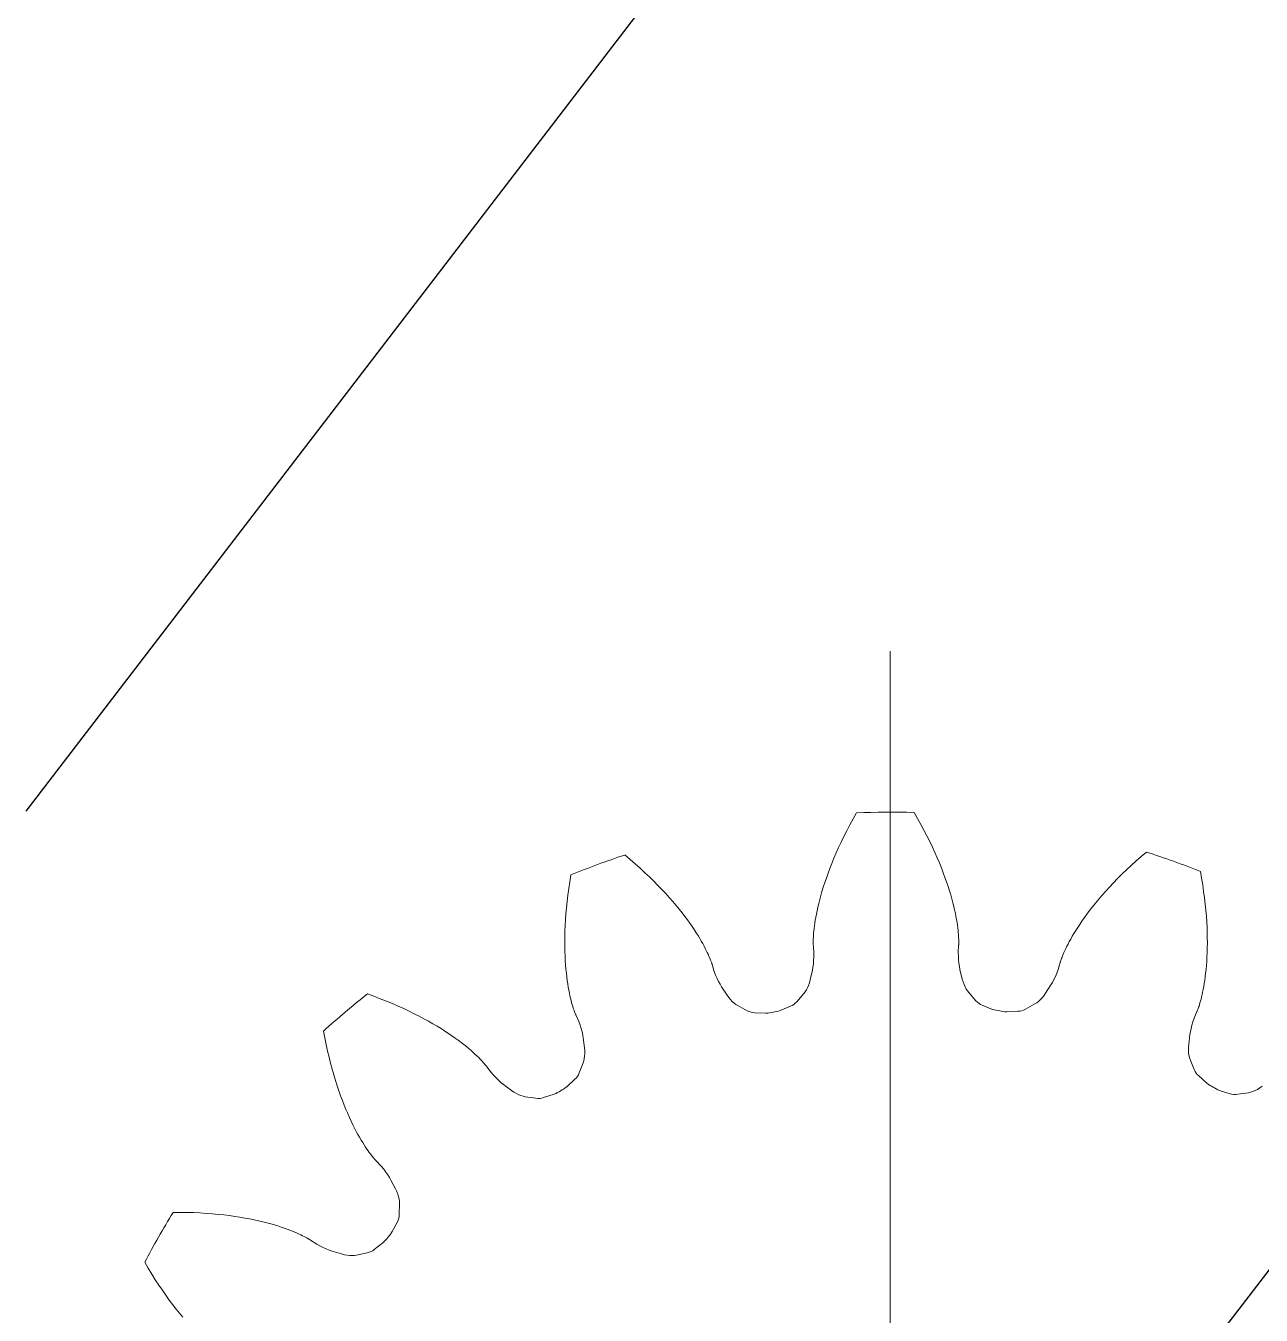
# Model space of a CAD drawing. Header units: millimetres. Extents: x 278858 to 279223, y 218711 to 219074.
# Drawn here: x 278919.01 to 278933.68, y 218978.85 to 218994.17 of the extents above; entities that cross this region are included whole.
import ezdxf

# ---------------------------------------------------------------- set-up
doc = ezdxf.new("R2010")
doc.units = ezdxf.units.MM
doc.header["$LTSCALE"] = 2
doc.layers.add('AM_4', color=3, linetype='Continuous', lineweight=25)
doc.layers.add('AM_9', color=251, linetype='Continuous', lineweight=15)

msp = doc.modelspace()

# ---------------------------------------------------------------- linework, layer by layer
at = {"layer": 'AM_4'}
for p, q in [((278934.835, 219005.483), (278919.007, 218984.841)), ((278943.986, 218992.712), (278928.158, 218972.07))]:
    msp.add_line(p, q, dxfattribs=at)
at = {"layer": 'AM_9'}
for p, q in [((278929.271, 218974.828), (278929.271, 218986.739)), ((278928.874, 218984.82), (278928.833, 218984.748)), ((278929.597, 218984.753), (278929.556, 218984.824)), ((278928.795, 218984.678), (278928.758, 218984.608)), ((278928.833, 218984.748), (278928.795, 218984.678)), ((278929.637, 218984.682), (278929.597, 218984.753)), ((278929.674, 218984.613), (278929.637, 218984.682)), ((278928.724, 218984.54), (278928.691, 218984.473)), ((278928.758, 218984.608), (278928.724, 218984.54)), ((278929.709, 218984.545), (278929.674, 218984.613)), ((278929.743, 218984.479), (278929.709, 218984.545)), ((278929.774, 218984.413), (278929.743, 218984.479)), ((278928.632, 218984.343), (278928.605, 218984.28)), ((278928.66, 218984.407), (278928.632, 218984.343)), ((278928.691, 218984.473), (278928.66, 218984.407)), ((278929.803, 218984.35), (278929.774, 218984.413)), ((278929.831, 218984.287), (278929.803, 218984.35)), ((278932.316, 218984.354), (278932.253, 218984.3)), ((278926.183, 218984.266), (278926.12, 218984.319)), ((278926.244, 218984.213), (278926.183, 218984.266)), ((278926.303, 218984.161), (278926.244, 218984.213)), ((278928.58, 218984.219), (278928.556, 218984.16)), ((278928.605, 218984.28), (278928.58, 218984.219)), ((278929.857, 218984.227), (278929.831, 218984.287)), ((278929.881, 218984.167), (278929.857, 218984.227)), ((278932.134, 218984.194), (278932.078, 218984.141)), ((278932.192, 218984.247), (278932.134, 218984.194)), ((278932.253, 218984.3), (278932.192, 218984.247)), ((278925.481, 218984.082), (278925.467, 218984)), ((278926.36, 218984.109), (278926.303, 218984.161)), ((278926.414, 218984.058), (278926.36, 218984.109)), ((278926.465, 218984.007), (278926.414, 218984.058)), ((278928.515, 218984.045), (278928.496, 218983.991)), ((278928.535, 218984.102), (278928.515, 218984.045)), ((278928.556, 218984.16), (278928.535, 218984.102)), ((278929.903, 218984.109), (278929.881, 218984.167)), ((278929.924, 218984.053), (278929.903, 218984.109)), ((278929.943, 218983.999), (278929.924, 218984.053)), ((278931.973, 218984.038), (278931.924, 218983.988)), ((278932.025, 218984.09), (278931.973, 218984.038)), ((278932.078, 218984.141), (278932.025, 218984.09)), ((278932.972, 218984.043), (278932.957, 218984.124)), ((278932.985, 218983.963), (278932.972, 218984.043)), ((278925.455, 218983.921), (278925.444, 218983.843)), ((278925.467, 218984), (278925.455, 218983.921)), ((278926.515, 218983.958), (278926.465, 218984.007)), ((278926.562, 218983.908), (278926.515, 218983.958)), ((278926.607, 218983.86), (278926.562, 218983.908)), ((278928.463, 218983.887), (278928.449, 218983.837)), ((278928.479, 218983.938), (278928.463, 218983.887)), ((278928.496, 218983.991), (278928.479, 218983.938)), ((278929.961, 218983.946), (278929.943, 218983.999)), ((278929.977, 218983.895), (278929.961, 218983.946)), ((278929.992, 218983.846), (278929.977, 218983.895)), ((278931.833, 218983.889), (278931.791, 218983.841)), ((278931.878, 218983.938), (278931.833, 218983.889)), ((278931.924, 218983.988), (278931.878, 218983.938)), ((278932.996, 218983.885), (278932.985, 218983.963)), ((278933.006, 218983.809), (278932.996, 218983.885)), ((278925.435, 218983.767), (278925.427, 218983.693)), ((278925.444, 218983.843), (278925.435, 218983.767)), ((278926.65, 218983.813), (278926.607, 218983.86)), ((278926.691, 218983.766), (278926.65, 218983.813)), ((278926.73, 218983.72), (278926.691, 218983.766)), ((278926.766, 218983.676), (278926.73, 218983.72)), ((278928.425, 218983.744), (278928.414, 218983.7)), ((278928.436, 218983.789), (278928.425, 218983.744)), ((278928.449, 218983.837), (278928.436, 218983.789)), ((278930.005, 218983.798), (278929.992, 218983.846)), ((278930.017, 218983.752), (278930.005, 218983.798)), ((278930.028, 218983.709), (278930.017, 218983.752)), ((278931.713, 218983.748), (278931.676, 218983.703)), ((278931.751, 218983.794), (278931.713, 218983.748)), ((278931.791, 218983.841), (278931.751, 218983.794)), ((278933.015, 218983.735), (278933.006, 218983.809)), ((278933.022, 218983.663), (278933.015, 218983.735)), ((278925.421, 218983.621), (278925.416, 218983.551)), ((278925.427, 218983.693), (278925.421, 218983.621)), ((278926.801, 218983.632), (278926.766, 218983.676)), ((278926.833, 218983.59), (278926.801, 218983.632)), ((278926.864, 218983.548), (278926.833, 218983.59)), ((278928.39, 218983.579), (278928.383, 218983.543)), ((278928.397, 218983.617), (278928.39, 218983.579)), ((278928.405, 218983.657), (278928.397, 218983.617)), ((278928.414, 218983.7), (278928.405, 218983.657)), ((278930.038, 218983.667), (278930.028, 218983.709)), ((278930.047, 218983.626), (278930.038, 218983.667)), ((278930.054, 218983.588), (278930.047, 218983.626)), ((278930.061, 218983.552), (278930.054, 218983.588)), ((278931.58, 218983.575), (278931.551, 218983.534)), ((278931.61, 218983.616), (278931.58, 218983.575)), ((278931.642, 218983.659), (278931.61, 218983.616)), ((278931.676, 218983.703), (278931.642, 218983.659)), ((278933.028, 218983.593), (278933.022, 218983.663)), ((278933.032, 218983.525), (278933.028, 218983.593)), ((278925.41, 218983.417), (278925.408, 218983.353)), ((278925.412, 218983.483), (278925.41, 218983.417)), ((278925.416, 218983.551), (278925.412, 218983.483)), ((278926.893, 218983.508), (278926.864, 218983.548)), ((278926.92, 218983.469), (278926.893, 218983.508)), ((278926.945, 218983.432), (278926.92, 218983.469)), ((278926.969, 218983.396), (278926.945, 218983.432)), ((278928.367, 218983.417), (278928.364, 218983.391)), ((278928.37, 218983.445), (278928.367, 218983.417)), ((278928.373, 218983.476), (278928.37, 218983.445)), ((278928.378, 218983.508), (278928.373, 218983.476)), ((278928.383, 218983.543), (278928.378, 218983.508)), ((278930.067, 218983.518), (278930.061, 218983.552)), ((278930.071, 218983.485), (278930.067, 218983.518)), ((278930.076, 218983.455), (278930.071, 218983.485)), ((278930.079, 218983.427), (278930.076, 218983.455)), ((278930.082, 218983.4), (278930.079, 218983.427)), ((278931.477, 218983.421), (278931.455, 218983.386)), ((278931.5, 218983.458), (278931.477, 218983.421)), ((278931.525, 218983.495), (278931.5, 218983.458)), ((278931.551, 218983.534), (278931.525, 218983.495)), ((278933.036, 218983.459), (278933.032, 218983.525)), ((278933.038, 218983.395), (278933.036, 218983.459)), ((278925.408, 218983.353), (278925.407, 218983.291)), ((278925.407, 218983.291), (278925.408, 218983.231)), ((278926.991, 218983.361), (278926.969, 218983.396)), ((278927.011, 218983.328), (278926.991, 218983.361)), ((278927.03, 218983.296), (278927.011, 218983.328)), ((278927.047, 218983.266), (278927.03, 218983.296)), ((278927.062, 218983.237), (278927.047, 218983.266)), ((278928.36, 218983.306), (278928.359, 218983.29)), ((278928.359, 218983.29), (278928.36, 218983.276)), ((278928.361, 218983.344), (278928.36, 218983.324)), ((278928.36, 218983.324), (278928.36, 218983.306)), ((278928.36, 218983.276), (278928.36, 218983.264)), ((278928.36, 218983.264), (278928.36, 218983.255)), ((278928.36, 218983.255), (278928.36, 218983.247)), ((278928.362, 218983.366), (278928.361, 218983.344)), ((278928.364, 218983.391), (278928.362, 218983.366)), ((278930.084, 218983.376), (278930.082, 218983.4)), ((278930.085, 218983.354), (278930.084, 218983.376)), ((278930.086, 218983.334), (278930.085, 218983.354)), ((278930.087, 218983.316), (278930.086, 218983.334)), ((278930.088, 218983.3), (278930.087, 218983.316)), ((278930.087, 218983.264), (278930.088, 218983.274)), ((278930.087, 218983.257), (278930.087, 218983.264)), ((278930.087, 218983.251), (278930.087, 218983.257)), ((278930.088, 218983.286), (278930.088, 218983.3)), ((278930.088, 218983.274), (278930.088, 218983.286)), ((278931.385, 218983.261), (278931.371, 218983.234)), ((278931.4, 218983.29), (278931.385, 218983.261)), ((278931.417, 218983.321), (278931.4, 218983.29)), ((278931.436, 218983.353), (278931.417, 218983.321)), ((278931.455, 218983.386), (278931.436, 218983.353)), ((278933.039, 218983.334), (278933.038, 218983.395)), ((278933.04, 218983.274), (278933.039, 218983.334)), ((278933.039, 218983.216), (278933.04, 218983.274)), ((278925.408, 218983.231), (278925.409, 218983.173)), ((278925.409, 218983.173), (278925.411, 218983.117)), ((278925.411, 218983.117), (278925.414, 218983.064)), ((278927.077, 218983.21), (278927.062, 218983.237)), ((278927.089, 218983.184), (278927.077, 218983.21)), ((278927.101, 218983.161), (278927.089, 218983.184)), ((278927.111, 218983.139), (278927.101, 218983.161)), ((278927.12, 218983.118), (278927.111, 218983.139)), ((278927.128, 218983.1), (278927.12, 218983.118)), ((278927.135, 218983.083), (278927.128, 218983.1)), ((278928.36, 218983.247), (278928.361, 218983.241)), ((278928.361, 218983.241), (278928.361, 218983.238)), ((278928.361, 218983.238), (278928.366, 218983.15)), ((278928.366, 218983.105), (278928.364, 218983.062)), ((278928.366, 218983.15), (278928.366, 218983.105)), ((278930.082, 218983.16), (278930.086, 218983.248)), ((278930.083, 218983.115), (278930.082, 218983.16)), ((278930.085, 218983.072), (278930.083, 218983.115)), ((278930.086, 218983.248), (278930.087, 218983.251)), ((278931.314, 218983.106), (278931.309, 218983.092)), ((278931.321, 218983.123), (278931.314, 218983.106)), ((278931.329, 218983.142), (278931.321, 218983.123)), ((278931.337, 218983.162), (278931.329, 218983.142)), ((278931.347, 218983.185), (278931.337, 218983.162)), ((278931.359, 218983.208), (278931.347, 218983.185)), ((278931.371, 218983.234), (278931.359, 218983.208)), ((278933.032, 218983.055), (278933.035, 218983.107)), ((278933.035, 218983.107), (278933.038, 218983.16)), ((278933.038, 218983.16), (278933.039, 218983.216)), ((278925.414, 218983.064), (278925.418, 218983.013)), ((278925.418, 218983.013), (278925.422, 218982.963)), ((278925.422, 218982.963), (278925.427, 218982.916)), ((278927.141, 218983.068), (278927.135, 218983.083)), ((278927.146, 218983.055), (278927.141, 218983.068)), ((278927.15, 218983.044), (278927.146, 218983.055)), ((278927.153, 218983.035), (278927.15, 218983.044)), ((278927.155, 218983.027), (278927.153, 218983.035)), ((278927.157, 218983.022), (278927.155, 218983.027)), ((278927.158, 218983.019), (278927.157, 218983.022)), ((278927.184, 218982.935), (278927.158, 218983.019)), ((278928.349, 218982.95), (278928.323, 218982.835)), ((278928.356, 218982.985), (278928.349, 218982.95)), ((278928.361, 218983.022), (278928.356, 218982.985)), ((278928.364, 218983.062), (278928.361, 218983.022)), ((278930.089, 218983.032), (278930.085, 218983.072)), ((278930.095, 218982.995), (278930.089, 218983.032)), ((278930.102, 218982.96), (278930.095, 218982.995)), ((278930.129, 218982.845), (278930.102, 218982.96)), ((278931.267, 218982.958), (278931.251, 218982.915)), ((278931.292, 218983.042), (278931.267, 218982.958)), ((278931.293, 218983.045), (278931.292, 218983.042)), ((278931.295, 218983.051), (278931.293, 218983.045)), ((278931.297, 218983.058), (278931.295, 218983.051)), ((278931.3, 218983.067), (278931.297, 218983.058)), ((278931.304, 218983.078), (278931.3, 218983.067)), ((278931.309, 218983.092), (278931.304, 218983.078)), ((278933.02, 218982.914), (278933.024, 218982.959)), ((278933.024, 218982.959), (278933.029, 218983.006)), ((278933.029, 218983.006), (278933.032, 218983.055)), ((278925.427, 218982.916), (278925.432, 218982.871)), ((278925.432, 218982.871), (278925.437, 218982.829)), ((278925.437, 218982.829), (278925.444, 218982.788)), ((278927.2, 218982.893), (278927.184, 218982.935)), ((278927.217, 218982.853), (278927.2, 218982.893)), ((278927.234, 218982.817), (278927.217, 218982.853)), ((278927.252, 218982.784), (278927.234, 218982.817)), ((278928.314, 218982.801), (278928.303, 218982.77)), ((278928.323, 218982.835), (278928.314, 218982.801)), ((278930.139, 218982.811), (278930.129, 218982.845)), ((278930.15, 218982.78), (278930.139, 218982.811)), ((278931.201, 218982.806), (278931.183, 218982.776)), ((278931.218, 218982.839), (278931.201, 218982.806)), ((278931.235, 218982.876), (278931.218, 218982.839)), ((278931.251, 218982.915), (278931.235, 218982.876)), ((278932.997, 218982.756), (278933.003, 218982.792)), ((278933.003, 218982.792), (278933.009, 218982.831)), ((278933.009, 218982.831), (278933.015, 218982.871)), ((278933.015, 218982.871), (278933.02, 218982.914)), ((278923.142, 218982.641), (278923.064, 218982.669)), ((278923.217, 218982.612), (278923.142, 218982.641)), ((278925.444, 218982.788), (278925.45, 218982.75)), ((278925.45, 218982.75), (278925.456, 218982.713)), ((278925.456, 218982.713), (278925.463, 218982.679)), ((278925.463, 218982.679), (278925.47, 218982.647)), ((278925.47, 218982.647), (278925.477, 218982.617)), ((278927.27, 218982.754), (278927.252, 218982.784)), ((278927.336, 218982.655), (278927.27, 218982.754)), ((278927.356, 218982.626), (278927.336, 218982.655)), ((278928.248, 218982.673), (278928.163, 218982.576)), ((278928.263, 218982.693), (278928.248, 218982.673)), ((278928.278, 218982.716), (278928.263, 218982.693)), ((278928.291, 218982.741), (278928.278, 218982.716)), ((278928.303, 218982.77), (278928.291, 218982.741)), ((278930.162, 218982.752), (278930.15, 218982.78)), ((278930.176, 218982.726), (278930.162, 218982.752)), ((278930.19, 218982.704), (278930.176, 218982.726)), ((278930.206, 218982.684), (278930.19, 218982.704)), ((278930.292, 218982.588), (278930.206, 218982.684)), ((278931.098, 218982.647), (278931.077, 218982.622)), ((278931.119, 218982.676), (278931.098, 218982.647)), ((278931.183, 218982.776), (278931.119, 218982.676)), ((278932.971, 218982.632), (278932.977, 218982.66)), ((278932.977, 218982.66), (278932.984, 218982.69)), ((278932.984, 218982.69), (278932.991, 218982.722)), ((278932.991, 218982.722), (278932.997, 218982.756)), ((278923.29, 218982.583), (278923.217, 218982.612)), ((278923.361, 218982.554), (278923.29, 218982.583)), ((278923.429, 218982.524), (278923.361, 218982.554)), ((278923.495, 218982.494), (278923.429, 218982.524)), ((278923.559, 218982.464), (278923.495, 218982.494)), ((278925.477, 218982.617), (278925.484, 218982.59)), ((278925.484, 218982.59), (278925.49, 218982.564)), ((278925.49, 218982.564), (278925.497, 218982.541)), ((278925.497, 218982.541), (278925.503, 218982.519)), ((278925.503, 218982.519), (278925.509, 218982.5)), ((278925.509, 218982.5), (278925.515, 218982.483)), ((278927.377, 218982.601), (278927.356, 218982.626)), ((278927.398, 218982.579), (278927.377, 218982.601)), ((278927.42, 218982.559), (278927.398, 218982.579)), ((278927.441, 218982.543), (278927.42, 218982.559)), ((278927.463, 218982.53), (278927.441, 218982.543)), ((278927.576, 218982.469), (278927.463, 218982.53)), ((278928.088, 218982.522), (278927.967, 218982.471)), ((278928.108, 218982.531), (278928.088, 218982.522)), ((278928.127, 218982.543), (278928.108, 218982.531)), ((278928.146, 218982.558), (278928.127, 218982.543)), ((278928.163, 218982.576), (278928.146, 218982.558)), ((278930.309, 218982.57), (278930.292, 218982.588)), ((278930.328, 218982.555), (278930.309, 218982.57)), ((278930.347, 218982.544), (278930.328, 218982.555)), ((278930.367, 218982.535), (278930.347, 218982.544)), ((278930.489, 218982.485), (278930.367, 218982.535)), ((278930.88, 218982.488), (278930.857, 218982.477)), ((278930.993, 218982.55), (278930.88, 218982.488)), ((278931.014, 218982.563), (278930.993, 218982.55)), ((278931.035, 218982.58), (278931.014, 218982.563)), ((278931.056, 218982.599), (278931.035, 218982.58)), ((278931.077, 218982.622), (278931.056, 218982.599)), ((278932.927, 218982.485), (278932.931, 218982.497)), ((278932.931, 218982.497), (278932.936, 218982.51)), ((278932.936, 218982.51), (278932.941, 218982.525)), ((278932.941, 218982.525), (278932.946, 218982.542)), ((278932.946, 218982.542), (278932.952, 218982.561)), ((278932.952, 218982.561), (278932.958, 218982.583)), ((278932.958, 218982.583), (278932.965, 218982.606)), ((278932.965, 218982.606), (278932.971, 218982.632)), ((278923.62, 218982.434), (278923.559, 218982.464)), ((278923.679, 218982.404), (278923.62, 218982.434)), ((278923.735, 218982.374), (278923.679, 218982.404)), ((278923.79, 218982.344), (278923.735, 218982.374)), ((278923.842, 218982.315), (278923.79, 218982.344)), ((278925.515, 218982.483), (278925.52, 218982.468)), ((278925.52, 218982.468), (278925.525, 218982.455)), ((278925.525, 218982.455), (278925.529, 218982.444)), ((278925.529, 218982.444), (278925.533, 218982.435)), ((278925.533, 218982.435), (278925.536, 218982.428)), ((278925.536, 218982.428), (278925.538, 218982.423)), ((278925.538, 218982.423), (278925.54, 218982.42)), ((278925.54, 218982.42), (278925.574, 218982.339)), ((278925.574, 218982.339), (278925.59, 218982.296)), ((278927.599, 218982.459), (278927.576, 218982.469)), ((278927.621, 218982.451), (278927.599, 218982.459)), ((278927.644, 218982.446), (278927.621, 218982.451)), ((278927.665, 218982.445), (278927.644, 218982.446)), ((278927.797, 218982.44), (278927.665, 218982.445)), ((278927.819, 218982.441), (278927.797, 218982.44)), ((278927.841, 218982.445), (278927.819, 218982.441)), ((278927.946, 218982.465), (278927.924, 218982.46)), ((278927.967, 218982.471), (278927.946, 218982.465)), ((278930.51, 218982.479), (278930.489, 218982.485)), ((278930.533, 218982.475), (278930.51, 218982.479)), ((278930.637, 218982.457), (278930.615, 218982.461)), ((278930.659, 218982.456), (278930.637, 218982.457)), ((278930.791, 218982.463), (278930.659, 218982.456)), ((278930.813, 218982.464), (278930.791, 218982.463)), ((278930.835, 218982.469), (278930.813, 218982.464)), ((278930.857, 218982.477), (278930.835, 218982.469)), ((278932.856, 218982.296), (278932.868, 218982.337)), ((278932.868, 218982.337), (278932.883, 218982.38)), ((278932.883, 218982.38), (278932.917, 218982.461)), ((278932.917, 218982.461), (278932.918, 218982.464)), ((278932.918, 218982.464), (278932.92, 218982.469)), ((278932.92, 218982.469), (278932.923, 218982.476)), ((278932.923, 218982.476), (278932.927, 218982.485)), ((278922.544, 218982.228), (278922.559, 218982.146)), ((278923.891, 218982.285), (278923.842, 218982.315)), ((278923.939, 218982.256), (278923.891, 218982.285)), ((278923.984, 218982.228), (278923.939, 218982.256)), ((278924.027, 218982.199), (278923.984, 218982.228)), ((278924.068, 218982.172), (278924.027, 218982.199)), ((278925.59, 218982.296), (278925.603, 218982.256)), ((278925.603, 218982.256), (278925.613, 218982.217)), ((278925.613, 218982.217), (278925.621, 218982.18)), ((278925.621, 218982.18), (278925.627, 218982.145)), ((278932.819, 218982.068), (278932.833, 218982.186)), ((278932.833, 218982.186), (278932.838, 218982.221)), ((278932.838, 218982.221), (278932.846, 218982.258)), ((278932.846, 218982.258), (278932.856, 218982.296)), ((278922.559, 218982.146), (278922.575, 218982.067)), ((278922.575, 218982.067), (278922.592, 218981.99)), ((278924.106, 218982.144), (278924.068, 218982.172)), ((278924.143, 218982.118), (278924.106, 218982.144)), ((278924.177, 218982.092), (278924.143, 218982.118)), ((278924.21, 218982.067), (278924.177, 218982.092)), ((278924.24, 218982.042), (278924.21, 218982.067)), ((278924.269, 218982.019), (278924.24, 218982.042)), ((278925.627, 218982.145), (278925.642, 218982.028)), ((278925.642, 218982.028), (278925.645, 218981.993)), ((278932.816, 218982), (278932.817, 218982.033)), ((278932.817, 218982.033), (278932.819, 218982.068)), ((278922.592, 218981.99), (278922.609, 218981.916)), ((278922.609, 218981.916), (278922.627, 218981.844)), ((278924.295, 218981.996), (278924.269, 218982.019)), ((278924.32, 218981.974), (278924.295, 218981.996)), ((278924.342, 218981.954), (278924.32, 218981.974)), ((278924.363, 218981.934), (278924.342, 218981.954)), ((278924.382, 218981.916), (278924.363, 218981.934)), ((278924.399, 218981.899), (278924.382, 218981.916)), ((278924.415, 218981.883), (278924.399, 218981.899)), ((278924.428, 218981.868), (278924.415, 218981.883)), ((278925.634, 218981.874), (278925.627, 218981.85)), ((278925.64, 218981.9), (278925.634, 218981.874)), ((278925.644, 218981.929), (278925.64, 218981.9)), ((278925.645, 218981.96), (278925.644, 218981.929)), ((278925.645, 218981.993), (278925.645, 218981.96)), ((278932.818, 218981.969), (278932.816, 218982)), ((278932.822, 218981.94), (278932.818, 218981.969)), ((278932.828, 218981.914), (278932.822, 218981.94)), ((278932.836, 218981.89), (278932.828, 218981.914)), ((278932.884, 218981.771), (278932.836, 218981.89)), ((278922.627, 218981.844), (278922.646, 218981.774)), ((278922.646, 218981.774), (278922.665, 218981.706)), ((278924.441, 218981.855), (278924.428, 218981.868)), ((278924.451, 218981.843), (278924.441, 218981.855)), ((278924.46, 218981.832), (278924.451, 218981.843)), ((278924.468, 218981.823), (278924.46, 218981.832)), ((278924.474, 218981.815), (278924.468, 218981.823)), ((278924.479, 218981.809), (278924.474, 218981.815)), ((278924.482, 218981.805), (278924.479, 218981.809)), ((278924.484, 218981.802), (278924.482, 218981.805)), ((278924.537, 218981.732), (278924.484, 218981.802)), ((278924.567, 218981.698), (278924.537, 218981.732)), ((278925.58, 218981.73), (278925.57, 218981.707)), ((278925.627, 218981.85), (278925.58, 218981.73)), ((278932.895, 218981.748), (278932.884, 218981.771)), ((278932.907, 218981.728), (278932.895, 218981.748)), ((278932.921, 218981.71), (278932.907, 218981.728)), ((278922.665, 218981.706), (278922.685, 218981.641)), ((278922.685, 218981.641), (278922.705, 218981.578)), ((278922.705, 218981.578), (278922.725, 218981.517)), ((278924.596, 218981.667), (278924.567, 218981.698)), ((278924.624, 218981.639), (278924.596, 218981.667)), ((278924.653, 218981.614), (278924.624, 218981.639)), ((278924.68, 218981.592), (278924.653, 218981.614)), ((278924.775, 218981.521), (278924.68, 218981.592)), ((278925.528, 218981.654), (278925.431, 218981.564)), ((278925.544, 218981.669), (278925.528, 218981.654)), ((278925.558, 218981.687), (278925.544, 218981.669)), ((278925.57, 218981.707), (278925.558, 218981.687)), ((278932.937, 218981.695), (278932.921, 218981.71)), ((278933.035, 218981.607), (278932.937, 218981.695)), ((278933.052, 218981.594), (278933.035, 218981.607)), ((278933.072, 218981.582), (278933.052, 218981.594)), ((278933.691, 218981.571), (278933.662, 218981.551)), ((278922.725, 218981.517), (278922.746, 218981.459)), ((278922.746, 218981.459), (278922.767, 218981.403)), ((278924.805, 218981.501), (278924.775, 218981.521)), ((278924.833, 218981.484), (278924.805, 218981.501)), ((278924.861, 218981.471), (278924.833, 218981.484)), ((278924.887, 218981.46), (278924.861, 218981.471)), ((278924.913, 218981.452), (278924.887, 218981.46)), ((278924.938, 218981.447), (278924.913, 218981.452)), ((278925.065, 218981.429), (278924.938, 218981.447)), ((278925.09, 218981.427), (278925.065, 218981.429)), ((278925.114, 218981.427), (278925.09, 218981.427)), ((278925.136, 218981.43), (278925.114, 218981.427)), ((278925.157, 218981.437), (278925.136, 218981.43)), ((278925.283, 218981.477), (278925.157, 218981.437)), ((278925.303, 218981.486), (278925.283, 218981.477)), ((278925.322, 218981.497), (278925.303, 218981.486)), ((278925.414, 218981.551), (278925.395, 218981.539)), ((278925.431, 218981.564), (278925.414, 218981.551)), ((278933.164, 218981.53), (278933.145, 218981.541)), ((278933.184, 218981.521), (278933.164, 218981.53)), ((278933.31, 218981.482), (278933.184, 218981.521)), ((278933.331, 218981.476), (278933.31, 218981.482)), ((278933.354, 218981.473), (278933.331, 218981.476)), ((278933.378, 218981.473), (278933.354, 218981.473)), ((278933.403, 218981.476), (278933.378, 218981.473)), ((278933.53, 218981.495), (278933.403, 218981.476)), ((278933.554, 218981.501), (278933.53, 218981.495)), ((278933.58, 218981.509), (278933.554, 218981.501)), ((278933.607, 218981.52), (278933.58, 218981.509)), ((278933.634, 218981.534), (278933.607, 218981.52)), ((278933.662, 218981.551), (278933.634, 218981.534)), ((278922.767, 218981.403), (278922.788, 218981.349)), ((278922.788, 218981.349), (278922.809, 218981.297)), ((278922.809, 218981.297), (278922.83, 218981.248)), ((278922.83, 218981.248), (278922.851, 218981.201)), ((278922.851, 218981.201), (278922.872, 218981.156)), ((278922.872, 218981.156), (278922.892, 218981.114)), ((278922.892, 218981.114), (278922.912, 218981.073)), ((278922.912, 218981.073), (278922.932, 218981.035)), ((278922.932, 218981.035), (278922.952, 218980.999)), ((278922.952, 218980.999), (278922.971, 218980.965)), ((278922.971, 218980.965), (278922.99, 218980.933)), ((278922.99, 218980.933), (278923.008, 218980.903)), ((278923.008, 218980.903), (278923.025, 218980.876)), ((278923.025, 218980.876), (278923.042, 218980.85)), ((278923.042, 218980.85), (278923.058, 218980.826)), ((278923.058, 218980.826), (278923.073, 218980.805)), ((278923.073, 218980.805), (278923.087, 218980.785)), ((278923.087, 218980.785), (278923.1, 218980.767)), ((278923.1, 218980.767), (278923.112, 218980.751)), ((278923.112, 218980.751), (278923.124, 218980.737)), ((278923.124, 218980.737), (278923.134, 218980.724)), ((278923.134, 218980.724), (278923.143, 218980.714)), ((278923.143, 218980.714), (278923.15, 218980.705)), ((278923.15, 218980.705), (278923.157, 218980.698)), ((278923.157, 218980.698), (278923.162, 218980.692)), ((278923.162, 218980.692), (278923.166, 218980.688)), ((278923.166, 218980.688), (278923.168, 218980.686)), ((278923.168, 218980.686), (278923.229, 218980.621)), ((278923.229, 218980.621), (278923.258, 218980.587)), ((278923.258, 218980.587), (278923.284, 218980.553)), ((278923.284, 218980.553), (278923.307, 218980.52)), ((278923.307, 218980.52), (278923.327, 218980.488)), ((278923.327, 218980.488), (278923.344, 218980.458)), ((278923.344, 218980.458), (278923.398, 218980.352)), ((278923.398, 218980.352), (278923.413, 218980.32)), ((278923.413, 218980.32), (278923.425, 218980.289)), ((278923.425, 218980.289), (278923.434, 218980.26)), ((278923.434, 218980.26), (278923.44, 218980.232)), ((278923.44, 218980.232), (278923.444, 218980.205)), ((278923.444, 218980.205), (278923.445, 218980.18)), ((278920.839, 218980.073), (278920.757, 218980.073)), ((278920.92, 218980.072), (278920.839, 218980.073)), ((278920.999, 218980.07), (278920.92, 218980.072)), ((278921.075, 218980.066), (278920.999, 218980.07)), ((278921.149, 218980.062), (278921.075, 218980.066)), ((278921.222, 218980.057), (278921.149, 218980.062)), ((278921.292, 218980.05), (278921.222, 218980.057)), ((278921.359, 218980.043), (278921.292, 218980.05)), ((278921.425, 218980.035), (278921.359, 218980.043)), ((278921.488, 218980.026), (278921.425, 218980.035)), ((278923.442, 218980.051), (278923.44, 218980.026)), ((278923.445, 218980.18), (278923.442, 218980.051)), ((278921.55, 218980.016), (278921.488, 218980.026)), ((278921.609, 218980.006), (278921.55, 218980.016)), ((278921.665, 218979.996), (278921.609, 218980.006)), ((278921.72, 218979.985), (278921.665, 218979.996)), ((278921.772, 218979.973), (278921.72, 218979.985)), ((278921.822, 218979.961), (278921.772, 218979.973)), ((278921.87, 218979.949), (278921.822, 218979.961)), ((278921.916, 218979.937), (278921.87, 218979.949)), ((278921.959, 218979.924), (278921.916, 218979.937)), ((278922, 218979.912), (278921.959, 218979.924)), ((278922.04, 218979.899), (278922, 218979.912)), ((278922.076, 218979.887), (278922.04, 218979.899)), ((278922.111, 218979.874), (278922.076, 218979.887)), ((278923.42, 218979.962), (278923.359, 218979.845)), ((278923.429, 218979.982), (278923.42, 218979.962)), ((278923.436, 218980.003), (278923.429, 218979.982)), ((278923.44, 218980.026), (278923.436, 218980.003)), ((278922.144, 218979.862), (278922.111, 218979.874)), ((278922.174, 218979.85), (278922.144, 218979.862)), ((278922.202, 218979.838), (278922.174, 218979.85)), ((278922.229, 218979.827), (278922.202, 218979.838)), ((278922.253, 218979.816), (278922.229, 218979.827)), ((278922.275, 218979.806), (278922.253, 218979.816)), ((278922.295, 218979.796), (278922.275, 218979.806)), ((278922.313, 218979.787), (278922.295, 218979.796)), ((278922.329, 218979.779), (278922.313, 218979.787)), ((278922.343, 218979.771), (278922.329, 218979.779)), ((278922.355, 218979.764), (278922.343, 218979.771)), ((278922.365, 218979.758), (278922.355, 218979.764)), ((278922.373, 218979.753), (278922.365, 218979.758)), ((278922.38, 218979.749), (278922.373, 218979.753)), ((278922.385, 218979.746), (278922.38, 218979.749)), ((278922.387, 218979.744), (278922.385, 218979.746)), ((278922.462, 218979.697), (278922.387, 218979.744)), ((278923.28, 218979.744), (278923.265, 218979.727)), ((278923.347, 218979.826), (278923.333, 218979.809)), ((278923.359, 218979.845), (278923.347, 218979.826)), ((278922.501, 218979.675), (278922.462, 218979.697)), ((278922.539, 218979.655), (278922.501, 218979.675)), ((278922.575, 218979.639), (278922.539, 218979.655)), ((278922.611, 218979.625), (278922.575, 218979.639)), ((278922.644, 218979.614), (278922.611, 218979.625)), ((278922.757, 218979.58), (278922.644, 218979.614)), ((278922.792, 218979.571), (278922.757, 218979.58)), ((278923.061, 218979.592), (278922.935, 218979.566)), ((278923.086, 218979.599), (278923.061, 218979.592)), ((278923.108, 218979.607), (278923.086, 218979.599)), ((278923.128, 218979.618), (278923.108, 218979.607)), ((278923.145, 218979.631), (278923.128, 218979.618)), ((278923.249, 218979.712), (278923.145, 218979.631)), ((278923.265, 218979.727), (278923.249, 218979.712)), ((278920.419, 218979.481), (278920.461, 218979.409)), ((278922.824, 218979.565), (278922.792, 218979.571)), ((278922.855, 218979.562), (278922.824, 218979.565)), ((278922.884, 218979.561), (278922.855, 218979.562)), ((278922.911, 218979.562), (278922.884, 218979.561)), ((278922.935, 218979.566), (278922.911, 218979.562)), ((278920.461, 218979.409), (278920.503, 218979.34)), ((278920.503, 218979.34), (278920.545, 218979.274)), ((278920.545, 218979.274), (278920.587, 218979.21)), ((278920.587, 218979.21), (278920.629, 218979.148)), ((278920.629, 218979.148), (278920.67, 218979.089)), ((278920.67, 218979.089), (278920.711, 218979.032)), ((278920.711, 218979.032), (278920.752, 218978.977)), ((278920.752, 218978.977), (278920.793, 218978.925)), ((278920.793, 218978.925), (278920.832, 218978.875)), ((278920.832, 218978.875), (278920.872, 218978.827))]:
    msp.add_line(p, q, dxfattribs=at)
for radius, start, end in [(10, 88.3689, 92.2748), (10, 68.3689, 72.2748), (10, 108.3689, 112.2748), (10, 128.3689, 132.2748), (7.75, 100.0131, 100.6306), (7.75, 80.0131, 80.6306), (7.75, 60.0131, 60.6306), (7.75, 120.0131, 120.6306), (10, 148.3689, 152.2748), (7.75, 140.0131, 140.6306)]:
    msp.add_arc((278929.271, 218974.828), radius, start, end, dxfattribs=at)

doc.saveas('drawing.dxf')
